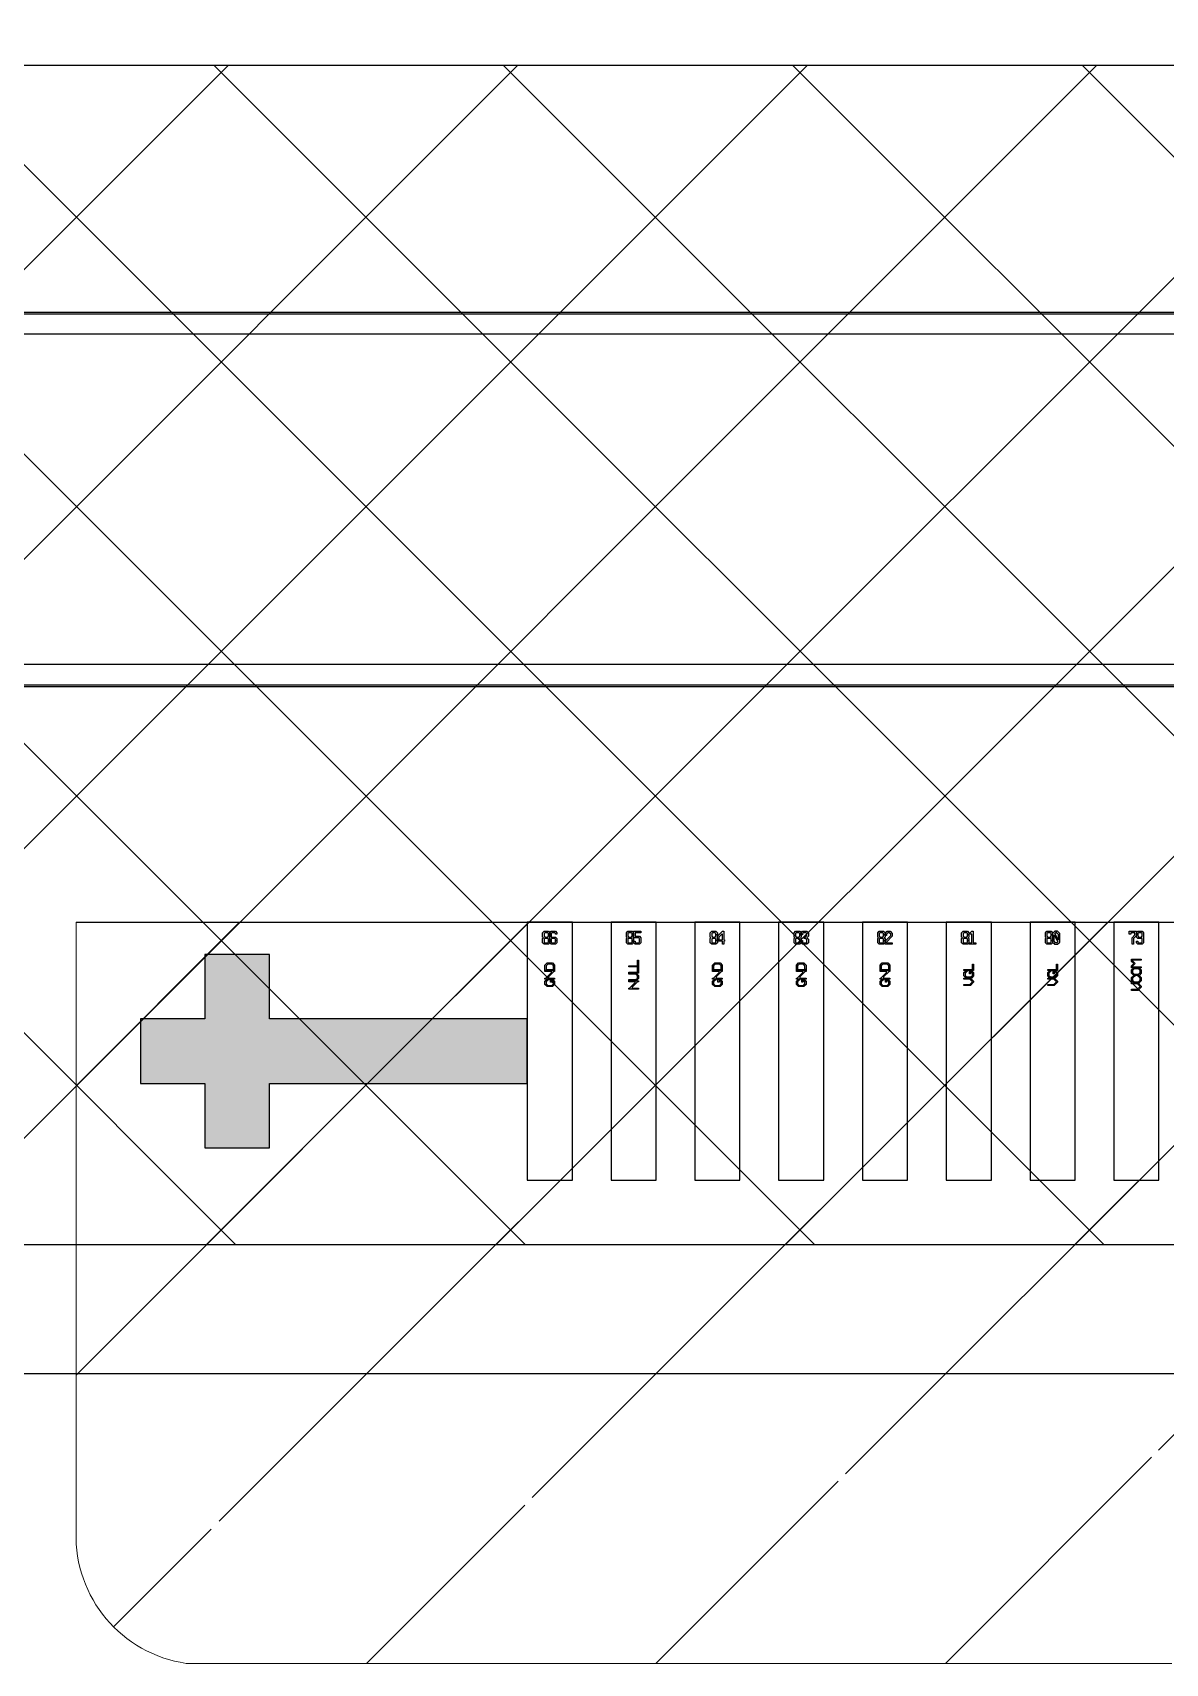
# Model space of a CAD drawing. Header units: inches. Extents: x 3998 to 4235, y -1783 to -1623.
# Drawn here: x 4049.831 to 4051.588, y -1699.324 to -1696.794 of the extents above; entities that cross this region are included whole.
import ezdxf

# ---------------------------------------------------------------- set-up
doc = ezdxf.new("R2010")
doc.units = ezdxf.units.IN
doc.header["$LTSCALE"] = 0.2
doc.header["$MEASUREMENT"] = 0
for name, color, linetype in [('5剖面线层', 2, 'Continuous'), ('B_M.drawing', 7, 'Continuous'), ('DWG', 7, 'Continuous'), ('L127.drawing', 1, 'Continuous'), ('LAYOUT.drawing', 7, 'Continuous'), ('OUTLINE.drawing', 5, 'Continuous')]:
    doc.layers.add(name, color=color, linetype=linetype)

# ---------------------------------------------------------------- blocks, each defined once
blk = doc.blocks.new('ic_GC')
at = {"layer": 'B_M.drawing'}
blk.add_lwpolyline([(-7.65, -0.29), (-7.65, 0.29), (7.65, 0.29), (7.65, 0.2855), (7.6455, 0.2855), (7.643, 0.288), (-7.643, 0.288), (-7.648, 0.283), (-7.648, -0.283), (-7.643, -0.288), (7.643, -0.288), (7.648, -0.283), (7.648, 0.283), (7.6455, 0.2855), (7.65, 0.2855), (7.65, -0.29), (-7.65, -0.29)], close=True, dxfattribs=at)
blk = doc.blocks.new('ic_89v3_spec_out_line')
at = {"layer": 'L127.drawing'}
blk.add_lwpolyline([(-7.6775, -0.2565), (7.6775, -0.2565), (7.6775, 0.2565), (-7.6775, 0.2565), (-7.6775, -0.2565)], close=True, dxfattribs=at)
blk.add_lwpolyline([(-7.6775, -0.2565), (7.6775, -0.2565), (7.6775, 0.2565), (-7.6775, 0.2565), (-7.6775, -0.2565)], close=True, dxfattribs=at)
blk.add_lwpolyline([(-7.6775, -0.2565), (7.6775, -0.2565), (7.6775, 0.2565), (-7.6775, 0.2565), (-7.6775, -0.2565)], close=True, dxfattribs=at)
blk = doc.blocks.new('ic_89v3_spec_pad_location')
blk.add_blockref('ic_89v3_spec_out_line', (0, 0))
blk = doc.blocks.new('ic_all')
at = {"xscale": -1}
for name, p in [('ic_GC', (-0.71194, -0.08845)), ('ic_89v3_spec_pad_location', (-0.71194, -0.08795))]:
    blk.add_blockref(name, p, dxfattribs=at)
blk = doc.blocks.new('fpc_pad')
at = {"layer": 'OUTLINE.drawing'}
blk.add_lwpolyline([(-0.035, -0.2), (0.035, -0.2), (0.035, 0.2), (-0.035, 0.2), (-0.035, -0.2)], close=True, dxfattribs=at)
blk = doc.blocks.new('fpc_pad_dummy')
at = {"layer": 'OUTLINE.drawing'}
blk.add_lwpolyline([(-0.035, -0.2), (0.035, -0.2), (0.035, 0.2), (-0.035, 0.2), (-0.035, -0.2)], close=True, dxfattribs=at)
blk = doc.blocks.new('fpc_mark')
at = {"layer": '5剖面线层'}
h = blk.add_hatch(color=3, dxfattribs=at)
h.dxf.hatch_style = 1
h.paths.add_polyline_path([(-0.1, 0.15), (-0.2, 0.15), (-0.2, 0.05), (-0.3, 0.05), (-0.3, -0.05), (-0.2, -0.05), (-0.2, -0.15), (-0.1, -0.15), (-0.1, -0.05), (0.3, -0.05), (0.3, 0.05), (-0.1, 0.05)])
at = {"layer": 'OUTLINE.drawing'}
blk.add_lwpolyline([(-0.1, 0.15), (-0.2, 0.15), (-0.2, 0.05), (-0.3, 0.05), (-0.3, -0.05), (-0.2, -0.05), (-0.2, -0.15), (-0.1, -0.15), (-0.1, -0.05), (0.3, -0.05), (0.3, 0.05), (-0.1, 0.05), (-0.1, 0.15)], close=True, dxfattribs=at)
blk = doc.blocks.new('fpc_label')
at = {"layer": 'LAYOUT.drawing'}
for points in [[(-5.64749, 0.05355), (-5.66249, 0.05355), (-5.66249, 0.06188), (-5.65916, 0.06521), (-5.65082, 0.06521), (-5.64749, 0.06188), (-5.64749, 0.05522), (-5.64916, 0.05522), (-5.64916, 0.06105), (-5.65166, 0.06354), (-5.65832, 0.06354), (-5.66083, 0.06105), (-5.66083, 0.05522), (-5.64749, 0.05522), (-5.64749, 0.05355)], [(-5.64749, 0.04022), (-5.66249, 0.04022), (-5.66249, 0.04188), (-5.66125, 0.04188), (-5.65249, 0.05063), (-5.65249, 0.05189), (-5.66249, 0.05189), (-5.66249, 0.05355), (-5.64749, 0.05355), (-5.64749, 0.05189), (-5.64874, 0.05189), (-5.65708, 0.04355), (-5.65708, 0.04188), (-5.64749, 0.04188), (-5.64749, 0.04022)], [(-5.51749, 0.05938), (-5.53249, 0.05938), (-5.53249, 0.06104), (-5.51916, 0.06104), (-5.51916, 0.06938), (-5.51749, 0.06938), (-5.51749, 0.05938)], [(-5.51749, 0.04937), (-5.53249, 0.04937), (-5.53249, 0.05104), (-5.51916, 0.05104), (-5.51916, 0.05938), (-5.51749, 0.05938), (-5.51749, 0.04937)], [(-5.38749, 0.05355), (-5.40249, 0.05355), (-5.40249, 0.06188), (-5.39916, 0.06521), (-5.39082, 0.06521), (-5.38749, 0.06188), (-5.38749, 0.05522), (-5.38916, 0.05522), (-5.38916, 0.06105), (-5.39166, 0.06354), (-5.39832, 0.06354), (-5.40083, 0.06105), (-5.40083, 0.05522), (-5.38749, 0.05522), (-5.38749, 0.05355)], [(-5.38749, 0.04022), (-5.40249, 0.04022), (-5.40249, 0.04188), (-5.40125, 0.04188), (-5.39249, 0.05063), (-5.39249, 0.05189), (-5.40249, 0.05189), (-5.40249, 0.05355), (-5.38749, 0.05355), (-5.38749, 0.05189), (-5.38874, 0.05189), (-5.39708, 0.04355), (-5.39708, 0.04188), (-5.38749, 0.04188), (-5.38749, 0.04022)], [(-5.25749, 0.05355), (-5.27249, 0.05355), (-5.27249, 0.06188), (-5.26916, 0.06521), (-5.26082, 0.06521), (-5.25749, 0.06188), (-5.25749, 0.05522), (-5.25916, 0.05522), (-5.25916, 0.06105), (-5.26166, 0.06354), (-5.26832, 0.06354), (-5.27083, 0.06105), (-5.27083, 0.05522), (-5.25749, 0.05522), (-5.25749, 0.05355)], [(-5.25749, 0.04022), (-5.27249, 0.04022), (-5.27249, 0.04188), (-5.27125, 0.04188), (-5.26249, 0.05063), (-5.26249, 0.05189), (-5.27249, 0.05189), (-5.27249, 0.05355), (-5.25749, 0.05355), (-5.25749, 0.05189), (-5.25874, 0.05189), (-5.26708, 0.04355), (-5.26708, 0.04188), (-5.25749, 0.04188), (-5.25749, 0.04022)], [(-5.12749, 0.05355), (-5.14249, 0.05355), (-5.14249, 0.06188), (-5.13916, 0.06521), (-5.13082, 0.06521), (-5.12749, 0.06188), (-5.12749, 0.05522), (-5.12916, 0.05522), (-5.12916, 0.06105), (-5.13166, 0.06354), (-5.13832, 0.06354), (-5.14083, 0.06105), (-5.14083, 0.05522), (-5.12749, 0.05522), (-5.12749, 0.05355)], [(-5.12749, 0.04022), (-5.14249, 0.04022), (-5.14249, 0.04188), (-5.14125, 0.04188), (-5.13249, 0.05063), (-5.13249, 0.05189), (-5.14249, 0.05189), (-5.14249, 0.05355), (-5.12749, 0.05355), (-5.12749, 0.05189), (-5.12874, 0.05189), (-5.13708, 0.04355), (-5.13708, 0.04188), (-5.12749, 0.04188), (-5.12749, 0.04022)], [(-4.99749, 0.05353), (-5.01249, 0.05353), (-5.01249, 0.0552), (-4.99916, 0.0552), (-4.99916, 0.06354), (-4.99749, 0.06354), (-4.99749, 0.05353)], [(-4.99749, 0.04521), (-5.00082, 0.04188), (-5.00916, 0.04188), (-5.01249, 0.04521), (-5.01249, 0.0502), (-5.00916, 0.05353), (-5.0075, 0.05353), (-5.0075, 0.05187), (-5.00832, 0.05187), (-5.01083, 0.04938), (-5.01083, 0.04603), (-5.00832, 0.04354), (-5.00166, 0.04354), (-4.99916, 0.04603), (-4.99916, 0.04938), (-5.00166, 0.05187), (-5.00249, 0.05187), (-5.00249, 0.04854), (-5.00415, 0.04854), (-5.00415, 0.05353), (-5.00082, 0.05353), (-4.99749, 0.0502), (-4.99749, 0.04521)], [(-4.86749, 0.05353), (-4.88249, 0.05353), (-4.88249, 0.0552), (-4.86916, 0.0552), (-4.86916, 0.06354), (-4.86749, 0.06354), (-4.86749, 0.05353)], [(-4.86749, 0.04521), (-4.87082, 0.04188), (-4.87916, 0.04188), (-4.88249, 0.04521), (-4.88249, 0.0502), (-4.87916, 0.05353), (-4.8775, 0.05353), (-4.8775, 0.05187), (-4.87832, 0.05187), (-4.88083, 0.04938), (-4.88083, 0.04603), (-4.87832, 0.04354), (-4.87166, 0.04354), (-4.86916, 0.04603), (-4.86916, 0.04938), (-4.87166, 0.05187), (-4.87249, 0.05187), (-4.87249, 0.04854), (-4.87415, 0.04854), (-4.87415, 0.05353), (-4.87082, 0.05353), (-4.86749, 0.0502), (-4.86749, 0.04521)], [(-4.73749, 0.0577), (-4.75249, 0.0577), (-4.75249, 0.06103), (-4.74916, 0.06436), (-4.75249, 0.0677), (-4.75249, 0.07103), (-4.73749, 0.07103), (-4.73749, 0.06937), (-4.75083, 0.06937), (-4.75083, 0.06853), (-4.74666, 0.06436), (-4.75083, 0.0602), (-4.75083, 0.05936), (-4.73749, 0.05936), (-4.73749, 0.0577)], [(-4.73749, 0.04937), (-4.74082, 0.04604), (-4.74583, 0.04604), (-4.74583, 0.04771), (-4.74166, 0.04771), (-4.73916, 0.0502), (-4.73916, 0.05354), (-4.74166, 0.05603), (-4.74832, 0.05603), (-4.75083, 0.05354), (-4.75083, 0.0502), (-4.74832, 0.04771), (-4.74583, 0.04771), (-4.74583, 0.04604), (-4.74916, 0.04604), (-4.75249, 0.04937), (-4.75249, 0.05437), (-4.74916, 0.0577), (-4.74082, 0.0577), (-4.73749, 0.05437), (-4.73749, 0.04937)], [(-5.64749, 0.03189), (-5.65082, 0.02856), (-5.65916, 0.02856), (-5.66249, 0.03189), (-5.66249, 0.03689), (-5.65916, 0.04022), (-5.6575, 0.04022), (-5.6575, 0.03855), (-5.65832, 0.03855), (-5.66083, 0.03606), (-5.66083, 0.03272), (-5.65832, 0.03023), (-5.65166, 0.03023), (-5.64916, 0.03272), (-5.64916, 0.03606), (-5.65166, 0.03855), (-5.65249, 0.03855), (-5.65249, 0.03522), (-5.65415, 0.03522), (-5.65415, 0.04022), (-5.65082, 0.04022), (-5.64749, 0.03689), (-5.64749, 0.03189)], [(-5.51749, 0.04105), (-5.52082, 0.03772), (-5.53249, 0.03772), (-5.53249, 0.03938), (-5.52166, 0.03938), (-5.51916, 0.04187), (-5.51916, 0.04522), (-5.52166, 0.04771), (-5.53249, 0.04771), (-5.53249, 0.04937), (-5.52082, 0.04937), (-5.51749, 0.04604), (-5.51749, 0.04105)], [(-5.51749, 0.02438), (-5.53249, 0.02438), (-5.53249, 0.02605), (-5.53125, 0.02605), (-5.52249, 0.03479), (-5.52249, 0.03605), (-5.53249, 0.03605), (-5.53249, 0.03772), (-5.51749, 0.03772), (-5.51749, 0.03605), (-5.51874, 0.03605), (-5.52708, 0.02771), (-5.52708, 0.02605), (-5.51749, 0.02605), (-5.51749, 0.02438)], [(-5.38749, 0.03189), (-5.39082, 0.02856), (-5.39916, 0.02856), (-5.40249, 0.03189), (-5.40249, 0.03689), (-5.39916, 0.04022), (-5.3975, 0.04022), (-5.3975, 0.03855), (-5.39832, 0.03855), (-5.40083, 0.03606), (-5.40083, 0.03272), (-5.39832, 0.03023), (-5.39166, 0.03023), (-5.38916, 0.03272), (-5.38916, 0.03606), (-5.39166, 0.03855), (-5.39249, 0.03855), (-5.39249, 0.03522), (-5.39415, 0.03522), (-5.39415, 0.04022), (-5.39082, 0.04022), (-5.38749, 0.03689), (-5.38749, 0.03189)], [(-5.25749, 0.03189), (-5.26082, 0.02856), (-5.26916, 0.02856), (-5.27249, 0.03189), (-5.27249, 0.03689), (-5.26916, 0.04022), (-5.2675, 0.04022), (-5.2675, 0.03855), (-5.26832, 0.03855), (-5.27083, 0.03606), (-5.27083, 0.03272), (-5.26832, 0.03023), (-5.26166, 0.03023), (-5.25916, 0.03272), (-5.25916, 0.03606), (-5.26166, 0.03855), (-5.26249, 0.03855), (-5.26249, 0.03522), (-5.26415, 0.03522), (-5.26415, 0.04022), (-5.26082, 0.04022), (-5.25749, 0.03689), (-5.25749, 0.03189)], [(-5.12749, 0.03189), (-5.13082, 0.02856), (-5.13916, 0.02856), (-5.14249, 0.03189), (-5.14249, 0.03689), (-5.13916, 0.04022), (-5.1375, 0.04022), (-5.1375, 0.03855), (-5.13832, 0.03855), (-5.14083, 0.03606), (-5.14083, 0.03272), (-5.13832, 0.03023), (-5.13166, 0.03023), (-5.12916, 0.03272), (-5.12916, 0.03606), (-5.13166, 0.03855), (-5.13249, 0.03855), (-5.13249, 0.03522), (-5.13415, 0.03522), (-5.13415, 0.04022), (-5.13082, 0.04022), (-5.12749, 0.03689), (-5.12749, 0.03189)], [(-4.99749, 0.03522), (-5.00249, 0.03022), (-5.01249, 0.03022), (-5.01249, 0.03189), (-5.00333, 0.03189), (-4.99916, 0.03604), (-5.00333, 0.04021), (-5.01249, 0.04021), (-5.01249, 0.04188), (-5.00249, 0.04188), (-4.99749, 0.03688), (-4.99749, 0.03522)], [(-4.86749, 0.03522), (-4.87249, 0.03022), (-4.88249, 0.03022), (-4.88249, 0.03189), (-4.87333, 0.03189), (-4.86916, 0.03604), (-4.87333, 0.04021), (-4.88249, 0.04021), (-4.88249, 0.04188), (-4.87249, 0.04188), (-4.86749, 0.03688), (-4.86749, 0.03522)], [(-4.73749, 0.03772), (-4.74082, 0.03439), (-4.74916, 0.03439), (-4.75249, 0.03772), (-4.75249, 0.04271), (-4.74916, 0.04604), (-4.7475, 0.04604), (-4.7475, 0.04438), (-4.74832, 0.04438), (-4.75083, 0.04189), (-4.75083, 0.03854), (-4.74832, 0.03605), (-4.74166, 0.03605), (-4.73916, 0.03854), (-4.73916, 0.04189), (-4.74166, 0.04438), (-4.74249, 0.04438), (-4.74249, 0.04604), (-4.74082, 0.04604), (-4.73749, 0.04271), (-4.73749, 0.03772)], [(-4.73749, 0.02773), (-4.74249, 0.02273), (-4.75249, 0.02273), (-4.75249, 0.0244), (-4.74333, 0.0244), (-4.73916, 0.02855), (-4.74333, 0.03272), (-4.75249, 0.03272), (-4.75249, 0.03439), (-4.74249, 0.03439), (-4.73749, 0.02939), (-4.73749, 0.02773)]]:
    blk.add_lwpolyline(points, close=True, dxfattribs=at)
blk = doc.blocks.new('fpc_label_num')
at = {"layer": 'LAYOUT.drawing'}
for points in [[(-5.66108, -0.00283), (-5.6633, -0.00061), (-5.6633, 0.00605), (-5.6622, 0.00717), (-5.6633, 0.00829), (-5.6633, 0.01495), (-5.66108, 0.01717), (-5.65442, 0.01717), (-5.6522, 0.01495), (-5.6522, 0.01161), (-5.65442, 0.01161), (-5.65442, 0.01383), (-5.65552, 0.01495), (-5.65998, 0.01495), (-5.66108, 0.01383), (-5.66108, 0.00939), (-5.65998, 0.00829), (-5.65552, 0.00829), (-5.65442, 0.00939), (-5.65442, 0.01161), (-5.6522, 0.01161), (-5.6522, 0.00829), (-5.6533, 0.00717), (-5.6522, 0.00605), (-5.6522, 0.00273), (-5.65442, 0.00273), (-5.65442, 0.00495), (-5.65552, 0.00605), (-5.65998, 0.00605), (-5.66108, 0.00495), (-5.66108, 0.00051), (-5.65998, -0.00061), (-5.65552, -0.00061), (-5.65442, 0.00051), (-5.65442, 0.00273), (-5.6522, 0.00273), (-5.6522, -0.00061), (-5.65442, -0.00283), (-5.66108, -0.00283)], [(-5.64998, -0.00283), (-5.6522, -0.00061), (-5.6522, 0.01495), (-5.64998, 0.01717), (-5.64332, 0.01717), (-5.6411, 0.01495), (-5.6411, 0.01273), (-5.64332, 0.01273), (-5.64332, 0.01383), (-5.64442, 0.01495), (-5.64888, 0.01495), (-5.64998, 0.01383), (-5.64998, 0.00829), (-5.64332, 0.00829), (-5.6411, 0.00605), (-5.6411, 0.00273), (-5.64332, 0.00273), (-5.64332, 0.00495), (-5.64442, 0.00605), (-5.64888, 0.00605), (-5.64998, 0.00495), (-5.64998, 0.00051), (-5.64888, -0.00061), (-5.64442, -0.00061), (-5.64332, 0.00051), (-5.64332, 0.00273), (-5.6411, 0.00273), (-5.6411, -0.00061), (-5.64332, -0.00283), (-5.64998, -0.00283)], [(-5.53108, -0.00283), (-5.5333, -0.00061), (-5.5333, 0.00605), (-5.5322, 0.00717), (-5.5333, 0.00829), (-5.5333, 0.01495), (-5.53108, 0.01717), (-5.52442, 0.01717), (-5.5222, 0.01495), (-5.5222, 0.01161), (-5.52442, 0.01161), (-5.52442, 0.01383), (-5.52552, 0.01495), (-5.52998, 0.01495), (-5.53108, 0.01383), (-5.53108, 0.00939), (-5.52998, 0.00829), (-5.52552, 0.00829), (-5.52442, 0.00939), (-5.52442, 0.01161), (-5.5222, 0.01161), (-5.5222, 0.00829), (-5.5233, 0.00717), (-5.5222, 0.00605), (-5.5222, 0.00273), (-5.52442, 0.00273), (-5.52442, 0.00495), (-5.52552, 0.00605), (-5.52998, 0.00605), (-5.53108, 0.00495), (-5.53108, 0.00051), (-5.52998, -0.00061), (-5.52552, -0.00061), (-5.52442, 0.00051), (-5.52442, 0.00273), (-5.5222, 0.00273), (-5.5222, -0.00061), (-5.52442, -0.00283), (-5.53108, -0.00283)], [(-5.51998, -0.00283), (-5.5222, -0.00061), (-5.5222, 0.00161), (-5.51998, 0.00161), (-5.51998, 0.00051), (-5.51888, -0.00061), (-5.51442, -0.00061), (-5.51332, 0.00051), (-5.51332, 0.00605), (-5.51442, 0.00717), (-5.5222, 0.00717), (-5.5222, 0.01717), (-5.5111, 0.01717), (-5.5111, 0.01495), (-5.51998, 0.01495), (-5.51998, 0.00939), (-5.51332, 0.00939), (-5.5111, 0.00717), (-5.5111, -0.00061), (-5.51332, -0.00283), (-5.51998, -0.00283)], [(-5.40108, -0.00283), (-5.4033, -0.00061), (-5.4033, 0.00605), (-5.4022, 0.00717), (-5.4033, 0.00829), (-5.4033, 0.01495), (-5.40108, 0.01717), (-5.39442, 0.01717), (-5.3922, 0.01495), (-5.3922, 0.01161), (-5.39442, 0.01161), (-5.39442, 0.01383), (-5.39552, 0.01495), (-5.39998, 0.01495), (-5.40108, 0.01383), (-5.40108, 0.00939), (-5.39998, 0.00829), (-5.39552, 0.00829), (-5.39442, 0.00939), (-5.39442, 0.01161), (-5.3922, 0.01161), (-5.3922, 0.00829), (-5.3933, 0.00717), (-5.3922, 0.00605), (-5.3922, 0.00273), (-5.39442, 0.00273), (-5.39442, 0.00495), (-5.39552, 0.00605), (-5.39998, 0.00605), (-5.40108, 0.00495), (-5.40108, 0.00051), (-5.39998, -0.00061), (-5.39552, -0.00061), (-5.39442, 0.00051), (-5.39442, 0.00273), (-5.3922, 0.00273), (-5.3922, -0.00061), (-5.39442, -0.00283), (-5.40108, -0.00283)], [(-5.3922, 0.00161), (-5.3922, 0.00939), (-5.38442, 0.01717), (-5.3822, 0.01717), (-5.3822, 0.00383), (-5.3811, 0.00383), (-5.3811, 0.00161), (-5.3822, 0.00161), (-5.3822, -0.00283), (-5.38442, -0.00283), (-5.38442, 0.00161), (-5.38998, 0.00161), (-5.38998, 0.00383), (-5.38442, 0.00383), (-5.38442, 0.01273), (-5.38554, 0.01273), (-5.38998, 0.00829), (-5.38998, 0.00161), (-5.3922, 0.00161)], [(-5.27108, -0.00283), (-5.2733, -0.00061), (-5.2733, 0.00605), (-5.2722, 0.00717), (-5.2733, 0.00829), (-5.2733, 0.01495), (-5.27108, 0.01717), (-5.26442, 0.01717), (-5.2622, 0.01495), (-5.2622, 0.01161), (-5.26442, 0.01161), (-5.26442, 0.01383), (-5.26552, 0.01495), (-5.26998, 0.01495), (-5.27108, 0.01383), (-5.27108, 0.00939), (-5.26998, 0.00829), (-5.26552, 0.00829), (-5.26442, 0.00939), (-5.26442, 0.01161), (-5.2622, 0.01161), (-5.2622, 0.00829), (-5.2633, 0.00717), (-5.2622, 0.00605), (-5.2622, 0.00273), (-5.26442, 0.00273), (-5.26442, 0.00495), (-5.26552, 0.00605), (-5.26998, 0.00605), (-5.27108, 0.00495), (-5.27108, 0.00051), (-5.26998, -0.00061), (-5.26552, -0.00061), (-5.26442, 0.00051), (-5.26442, 0.00273), (-5.2622, 0.00273), (-5.2622, -0.00061), (-5.26442, -0.00283), (-5.27108, -0.00283)], [(-5.25998, -0.00283), (-5.2622, -0.00061), (-5.2622, 0.00273), (-5.25998, 0.00273), (-5.25998, 0.00051), (-5.25888, -0.00061), (-5.25442, -0.00061), (-5.25332, 0.00051), (-5.25332, 0.00383), (-5.25554, 0.00605), (-5.25776, 0.00605), (-5.25776, 0.00829), (-5.25554, 0.00829), (-5.25332, 0.01051), (-5.25332, 0.01383), (-5.25442, 0.01495), (-5.25888, 0.01495), (-5.25998, 0.01383), (-5.25998, 0.01161), (-5.2622, 0.01161), (-5.2622, 0.01495), (-5.25998, 0.01717), (-5.25332, 0.01717), (-5.2511, 0.01495), (-5.2511, 0.00939), (-5.25332, 0.00717), (-5.2511, 0.00495), (-5.2511, -0.00061), (-5.25332, -0.00283), (-5.25998, -0.00283)], [(-5.14108, -0.00283), (-5.1433, -0.00061), (-5.1433, 0.00605), (-5.1422, 0.00717), (-5.1433, 0.00829), (-5.1433, 0.01495), (-5.14108, 0.01717), (-5.13442, 0.01717), (-5.1322, 0.01495), (-5.1322, 0.01161), (-5.13442, 0.01161), (-5.13442, 0.01383), (-5.13552, 0.01495), (-5.13998, 0.01495), (-5.14108, 0.01383), (-5.14108, 0.00939), (-5.13998, 0.00829), (-5.13552, 0.00829), (-5.13442, 0.00939), (-5.13442, 0.01161), (-5.1322, 0.01161), (-5.1322, 0.00829), (-5.1333, 0.00717), (-5.1322, 0.00605), (-5.1322, 0.00273), (-5.13442, 0.00273), (-5.13442, 0.00495), (-5.13552, 0.00605), (-5.13998, 0.00605), (-5.14108, 0.00495), (-5.14108, 0.00051), (-5.13998, -0.00061), (-5.13552, -0.00061), (-5.13442, 0.00051), (-5.13442, 0.00273), (-5.1322, 0.00273), (-5.1322, -0.00061), (-5.13442, -0.00283), (-5.14108, -0.00283)], [(-5.1322, -0.00283), (-5.1322, 0.00161), (-5.12332, 0.01051), (-5.12332, 0.01273), (-5.12554, 0.01495), (-5.12776, 0.01495), (-5.12998, 0.01273), (-5.12998, 0.01051), (-5.1322, 0.01051), (-5.1322, 0.01383), (-5.12888, 0.01717), (-5.12442, 0.01717), (-5.1211, 0.01383), (-5.1211, 0.00939), (-5.12998, 0.00051), (-5.12998, -0.00061), (-5.1211, -0.00061), (-5.1211, -0.00283), (-5.1322, -0.00283)], [(-5.01108, -0.00283), (-5.0133, -0.00061), (-5.0133, 0.00605), (-5.0122, 0.00717), (-5.0133, 0.00829), (-5.0133, 0.01495), (-5.01108, 0.01717), (-5.00442, 0.01717), (-5.0022, 0.01495), (-5.0022, 0.01161), (-5.00442, 0.01161), (-5.00442, 0.01383), (-5.00552, 0.01495), (-5.00998, 0.01495), (-5.01108, 0.01383), (-5.01108, 0.00939), (-5.00998, 0.00829), (-5.00552, 0.00829), (-5.00442, 0.00939), (-5.00442, 0.01161), (-5.0022, 0.01161), (-5.0022, 0.00829), (-5.0033, 0.00717), (-5.0022, 0.00605), (-5.0022, 0.00273), (-5.00442, 0.00273), (-5.00442, 0.00495), (-5.00552, 0.00605), (-5.00998, 0.00605), (-5.01108, 0.00495), (-5.01108, 0.00051), (-5.00998, -0.00061), (-5.00552, -0.00061), (-5.00442, 0.00051), (-5.00442, 0.00273), (-5.0022, 0.00273), (-5.0022, -0.00061), (-5.00442, -0.00283), (-5.01108, -0.00283)], [(-5.0022, -0.00283), (-5.0022, -0.00061), (-4.99776, -0.00061), (-4.99776, 0.01273), (-4.99998, 0.01273), (-4.99998, 0.01495), (-4.99776, 0.01717), (-4.99554, 0.01717), (-4.99554, -0.00061), (-4.9911, -0.00061), (-4.9911, -0.00283), (-5.0022, -0.00283)], [(-4.88108, -0.00283), (-4.8833, -0.00061), (-4.8833, 0.00605), (-4.8822, 0.00717), (-4.8833, 0.00829), (-4.8833, 0.01495), (-4.88108, 0.01717), (-4.87442, 0.01717), (-4.8722, 0.01495), (-4.8722, 0.01161), (-4.87442, 0.01161), (-4.87442, 0.01383), (-4.87552, 0.01495), (-4.87998, 0.01495), (-4.88108, 0.01383), (-4.88108, 0.00939), (-4.87998, 0.00829), (-4.87552, 0.00829), (-4.87442, 0.00939), (-4.87442, 0.01161), (-4.8722, 0.01161), (-4.8722, 0.00829), (-4.8733, 0.00717), (-4.8722, 0.00605), (-4.8722, 0.00273), (-4.87442, 0.00273), (-4.87442, 0.00495), (-4.87552, 0.00605), (-4.87998, 0.00605), (-4.88108, 0.00495), (-4.88108, 0.00051), (-4.87998, -0.00061), (-4.87552, -0.00061), (-4.87442, 0.00051), (-4.87442, 0.00273), (-4.8722, 0.00273), (-4.8722, -0.00061), (-4.87442, -0.00283), (-4.88108, -0.00283)], [(-4.8722, 0.00051), (-4.86886, -0.00283), (-4.86444, -0.00283), (-4.8611, 0.00051), (-4.8611, 0.01383), (-4.86444, 0.01717), (-4.86664, 0.01717), (-4.86664, 0.01495), (-4.86554, 0.01495), (-4.86332, 0.01273), (-4.86332, 0.00359), (-4.86714, 0.01115), (-4.86714, 0.00627), (-4.8643, 0.00063), (-4.86554, -0.00061), (-4.86776, -0.00061), (-4.86998, 0.00161), (-4.86998, 0.01189), (-4.86714, 0.00627), (-4.86714, 0.01115), (-4.86862, 0.01409), (-4.86776, 0.01495), (-4.86664, 0.01495), (-4.86664, 0.01717), (-4.86886, 0.01717), (-4.8722, 0.01383), (-4.8722, 0.00051)], [(-4.7533, 0.01273), (-4.7533, 0.01717), (-4.7422, 0.01717), (-4.7422, 0.01051), (-4.74664, 0.00605), (-4.74664, -0.00283), (-4.74886, -0.00283), (-4.74886, 0.00717), (-4.74442, 0.01161), (-4.74442, 0.01495), (-4.75108, 0.01495), (-4.75108, 0.01273), (-4.7533, 0.01273)], [(-4.73998, -0.00283), (-4.7422, -0.00061), (-4.7422, 0.00161), (-4.73998, 0.00161), (-4.73998, 0.00051), (-4.73888, -0.00061), (-4.73442, -0.00061), (-4.73332, 0.00051), (-4.73332, 0.00605), (-4.73998, 0.00605), (-4.7422, 0.00829), (-4.7422, 0.01273), (-4.73998, 0.01273), (-4.73998, 0.00939), (-4.73888, 0.00829), (-4.73442, 0.00829), (-4.73332, 0.00939), (-4.73332, 0.01383), (-4.73442, 0.01495), (-4.73888, 0.01495), (-4.73998, 0.01383), (-4.73998, 0.01273), (-4.7422, 0.01273), (-4.7422, 0.01495), (-4.73998, 0.01717), (-4.73332, 0.01717), (-4.7311, 0.01495), (-4.7311, -0.00061), (-4.73332, -0.00283), (-4.73998, -0.00283)]]:
    blk.add_lwpolyline(points, close=True, dxfattribs=at)
blk = doc.blocks.new('fpc')
for name, p in [('fpc_pad', (-0.095, 0.2)), ('fpc_label_num', (5.5572, 0.36881)), ('fpc_pad_dummy', (0.035, 0.2)), ('fpc_mark', (-0.43, 0.2)), ('fpc_label', (5.55999, 0.27157))]:
    blk.add_blockref(name, p)
at = {"row_count": 1, "column_count": 82, "row_spacing": 0.403, "column_spacing": 0.13}
blk.add_blockref('fpc_pad', (0.165, 0.2), dxfattribs=at)

msp = doc.modelspace()

# ---------------------------------------------------------------- hatches: boundary and pattern name
h = msp.add_hatch()
h.set_pattern_fill('ANSI37', color=256, scale=0.1, style=0)
h.set_pattern_definition([(45, (2726.88258, -2125.6633), (-0.2245064, 0.2245064), []), (135, (2726.88258, -2125.6633), (-0.2245064, -0.2245064), [])])
edge = h.paths.add_edge_path()
edge.add_line((4046.7526, -1696.8444), (4065.5642, -1696.8444))
edge.add_arc((4049.4138, -1695.8244), 2.85, 200.971, 270)
edge.add_line((4049.4138, -1698.6744), (4062.903, -1698.6744))
edge.add_arc((4062.903, -1695.8244), 2.85, 270, 339.029)
h = msp.add_hatch()
h.set_pattern_fill('ANSI31', color=30, scale=0.1, style=0)
h.set_pattern_definition([(45, (2726.88258, -2125.6633), (-0.2245064, 0.2245064), [])])
edge = h.paths.add_edge_path()
edge.add_line((4049.8984, -1698.1744), (4062.4184, -1698.1744))
edge.add_line((4049.8984, -1699.1323), (4049.8984, -1698.1744))
edge.add_arc((4050.0983, -1699.1265), 0.2, 178.3428, 261.6793)
edge.add_line((4051.5984, -1699.3244), (4050.0694, -1699.3244))
edge.add_line((4051.5984, -1699.3244), (4061.0919, -1699.3244))
edge.add_line((4062.2474, -1699.3244), (4061.0919, -1699.3244))
edge.add_arc((4062.2185, -1699.1265), 0.2, 278.3207, 361.6572)
edge.add_line((4062.4184, -1699.1323), (4062.4184, -1698.1744))

# ---------------------------------------------------------------- linework, layer by layer
at = {"layer": 'DWG', "color": 30}
msp.add_line((4049.8984, -1698.1744), (4062.4184, -1698.1744), dxfattribs=at)
at = {"layer": 'DWG', "color": 30, "lineweight": 0}
msp.add_lwpolyline([(4049.8984, -1699.1323), (4049.8984, -1698.1744)], dxfattribs=at)
msp.add_lwpolyline([(4049.8984, -1699.1207, 0.380546), (4050.0694, -1699.3244), (4051.5984, -1699.3244)], format="xyb", dxfattribs=at)
at = {"layer": 'LAYOUT.drawing'}
msp.add_line((4046.7526, -1696.8444), (4065.5642, -1696.8444), dxfattribs=at)
msp.add_lwpolyline([(4046.4638, -1696.2476, 0.3807), (4049.0907, -1698.8744), (4063.2262, -1698.8744, 0.3807), (4065.853, -1696.2476)], format="xyb", dxfattribs=at)
at = {"layer": 'LAYOUT.drawing', "color": 4}
msp.add_lwpolyline([(4049.4138, -1698.6744), (4062.903, -1698.6744)], dxfattribs=at)

# ---------------------------------------------------------------- block references
for name, p in [('ic_all', (4056.8704, -1697.4299)), ('fpc', (4050.7284, -1698.5744))]:
    msp.add_blockref(name, p)

doc.saveas('drawing.dxf')
